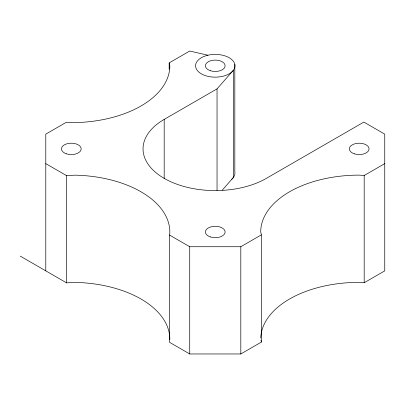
<?xml version="1.0" encoding="UTF-8"?>
<svg xmlns="http://www.w3.org/2000/svg" width="405" height="405" viewBox="0 0 405 405"><rect width="100%" height="100%" fill="white"/><g stroke="black" fill="none" stroke-linecap="round" stroke-linejoin="round"><path stroke-width="0.61" d="M384.75 163.63L364.191 175.497L359.21 175.122A98.501 56.867 0 0 0 260.714 231.989L261.367 234.859L261.367 342.093L240.808 353.965L189.732 353.965L169.487 342.276L169.487 235.042L169.756 234.131A98.501 56.867 0 0 0 75.036 175.162L66.557 175.618L45.79 163.63M164.192 178.686L164.192 119.394L217.04 88.882L233.401 70.227L233.401 177.461L222.355 190.051M169.168 69.215L169.168 62.907L189.732 51.035L207.897 55.232A19.698 11.375 0 0 1 234.778 67.367A19.698 11.375 0 0 1 203.133 74.738A19.698 11.375 0 0 1 207.897 55.232M169.487 235.042L189.732 246.731L240.808 246.731L261.367 234.859M260.734 337.993A98.501 56.867 0 0 1 359.21 282.351L364.191 282.731L384.75 270.859L384.75 134.141L363.857 122.077L266.343 178.372A72.232 41.705 0 0 1 164.192 178.372A72.232 41.705 0 0 1 164.192 119.394M20.25 256.117L66.557 282.852L75.036 282.391A98.501 56.867 0 0 1 169.827 339.517M260.972 340.372L261.367 342.093M169.168 62.907L169.827 65.777A98.501 56.867 0 0 1 71.326 122.649L66.349 122.269L45.79 134.141L45.79 270.859M364.191 175.497L364.191 282.731M240.808 246.731L240.808 353.965M234.824 64.395L234.824 171.629A19.698 11.375 0 0 1 231.787 179.213M217.04 88.882L217.04 190.441M189.732 246.731L189.732 353.965M66.557 175.618L66.557 282.852M210.342 70.703A9.852 5.685 0 0 0 225.119 65.777A9.852 5.685 0 0 0 210.342 60.856A9.852 5.685 0 0 0 210.342 70.703M210.342 236.915A9.852 5.685 0 0 0 225.119 231.989A9.852 5.685 0 0 0 210.342 227.063A9.852 5.685 0 0 0 210.342 236.915M66.4 153.809A9.852 5.685 0 0 0 81.177 148.883A9.852 5.685 0 0 0 66.4 143.957A9.852 5.685 0 0 0 66.4 153.809M354.289 153.809A9.852 5.685 0 0 0 369.061 148.883A9.852 5.685 0 0 0 354.289 143.957A9.852 5.685 0 0 0 354.289 153.809"/></g></svg>
